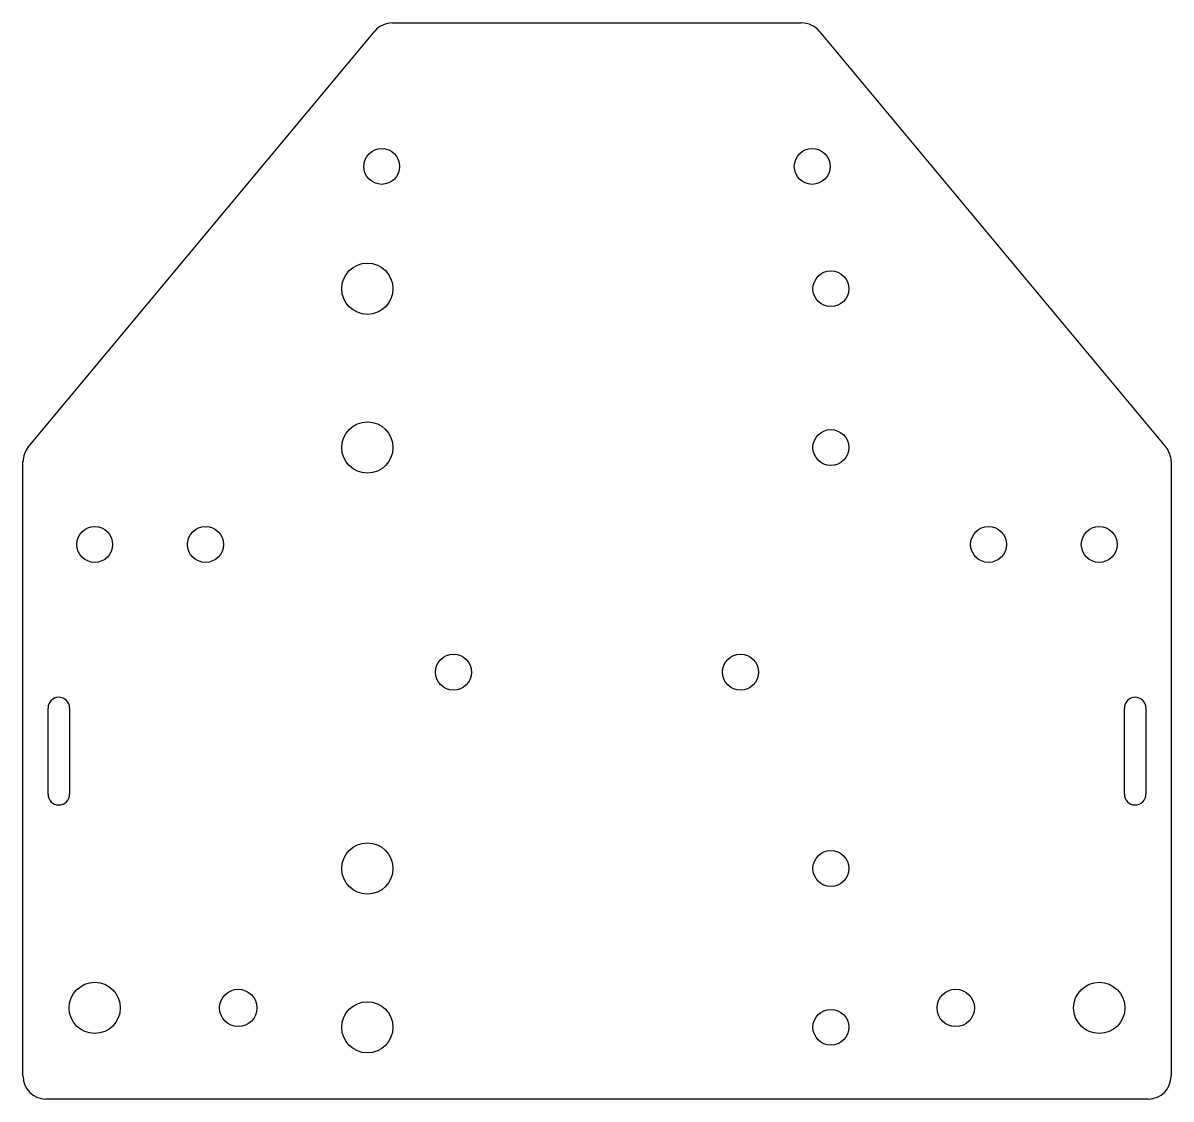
# Model space of a CAD drawing. Header units: millimetres. Extents: x 237 to 397, y 90 to 240.
import ezdxf

# ---------------------------------------------------------------- set-up
doc = ezdxf.new("R2010")
doc.units = ezdxf.units.MM
doc.layers.add('Visible (ANSI)', color=7, linetype='CONTINUOUS')

msp = doc.modelspace()

# ---------------------------------------------------------------- linework, layer by layer
at = {"layer": 'Visible (ANSI)'}
for p, q in [((288.18, 240.38), (345.21, 240.38)), ((237.43, 181.26), (285.74, 239.23)), ((347.64, 239.23), (395.96, 181.26)), ((236.69, 93.55), (236.69, 179.23)), ((396.69, 179.23), (396.69, 93.55)), ((240.19, 132.88), (240.19, 144.88)), ((243.19, 144.88), (243.19, 132.88)), ((390.19, 132.88), (390.19, 144.88)), ((393.19, 144.88), (393.19, 132.88)), ((393.52, 90.38), (239.87, 90.38))]:
    msp.add_line(p, q, dxfattribs=at)
for centre, radius in [((286.69, 220.38), 2.5), ((346.69, 220.38), 2.5), ((284.69, 203.33), 3.57), ((349.29, 203.33), 2.5), ((284.69, 181.19), 3.57), ((349.29, 181.19), 2.5), ((246.69, 167.68), 2.5), ((262.13, 167.68), 2.5), ((371.26, 167.68), 2.5), ((386.69, 167.68), 2.5), ((296.69, 149.88), 2.5), ((336.69, 149.88), 2.5), ((284.69, 122.51), 3.57), ((349.29, 122.51), 2.5), ((246.69, 103.08), 3.57), ((266.69, 103.08), 2.6), ((366.69, 103.08), 2.6), ((386.69, 103.08), 3.57), ((284.69, 100.38), 3.57), ((349.29, 100.38), 2.5)]:
    msp.add_circle(centre, radius, dxfattribs=at)
for centre, radius, start, end in [((288.18, 237.2), 3.18, 90, 140.1944), ((345.21, 237.2), 3.18, 39.8056, 90), ((239.87, 179.23), 3.17, 140.1944, 180), ((393.52, 179.23), 3.18, 0, 39.8056), ((241.69, 144.88), 1.5, 0, 180), ((391.69, 144.88), 1.5, 0, 180), ((241.69, 132.88), 1.5, 180, 0), ((391.69, 132.88), 1.5, 180, 0), ((239.87, 93.55), 3.17, 180, 270), ((393.52, 93.55), 3.18, 270, 0)]:
    msp.add_arc(centre, radius, start, end, dxfattribs=at)

doc.saveas('drawing.dxf')
